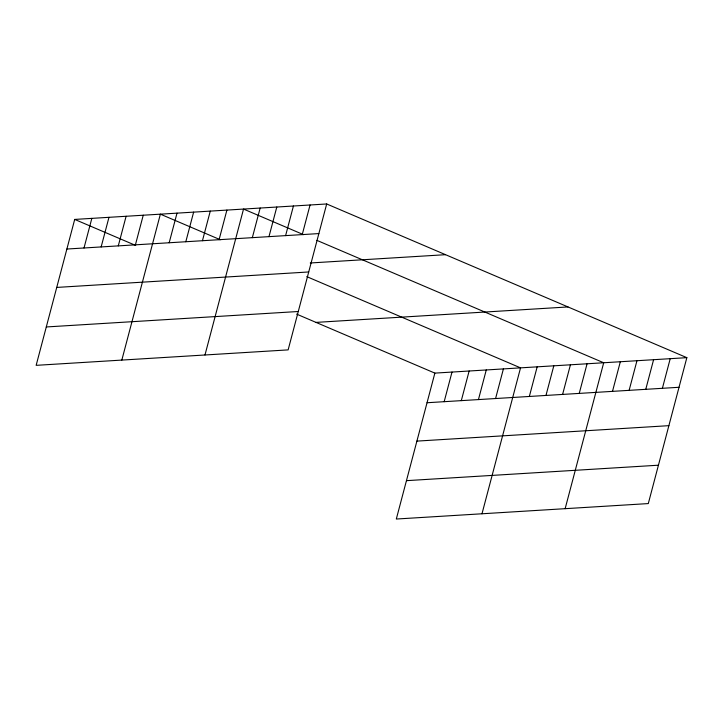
<?xml version="1.0" encoding="UTF-8"?>
<svg xmlns="http://www.w3.org/2000/svg" width="723" height="723" viewBox="0 0 723 723"><rect width="100%" height="100%" fill="white"/><g stroke="black" fill="none" stroke-linecap="round" stroke-linejoin="round"><path stroke-width="1.08" d="M326.688 203.967L74.704 219.421L36.15 365.341L288.134 349.887L326.688 203.967L686.85 357.659L648.296 503.579L396.312 519.033L434.866 373.113L686.85 357.659M84.013 247.989L91.839 218.364M101.148 246.941L108.974 217.316M118.283 245.883L126.109 216.267M135.418 244.835L143.244 215.21M121.826 360.081L160.379 214.162L220.325 239.747M169.182 242.765L177.008 213.14M185.811 241.744L193.637 212.128M202.449 240.723L210.276 211.107M219.078 239.711L226.905 210.086M204.98 354.984L243.534 209.064L303.479 234.641M252.336 237.668L260.163 208.043M268.974 236.647L276.801 207.022M285.603 235.626L293.43 206.001M302.232 234.604L310.059 204.989M444.175 401.69L452.002 372.065M461.31 400.632L469.137 371.016M478.445 399.584L486.272 369.959M495.58 398.536L503.407 368.911M481.988 513.782L520.542 367.862L306.787 276.638M529.344 396.466L537.171 366.841M545.973 395.445L553.8 365.82M562.602 394.424L570.429 364.799M579.24 393.402L587.067 363.777M565.142 508.685L603.696 362.765L316.918 240.379M612.498 391.36L620.325 361.744M629.127 390.348L636.954 360.723M645.766 389.326L653.592 359.702M662.395 388.305L670.221 358.68M66.877 249.037L318.861 233.583M310.275 262.982L445.54 254.686M56.737 287.42L308.721 271.965M46.29 326.959L298.274 311.505M316.014 322.395L567.998 306.941M427.04 402.738L679.024 387.284M416.9 441.111L668.883 425.666M406.453 480.659L658.436 465.205M74.704 219.421L135.68 245.44M296.62 314.116L434.866 373.113"/></g></svg>
